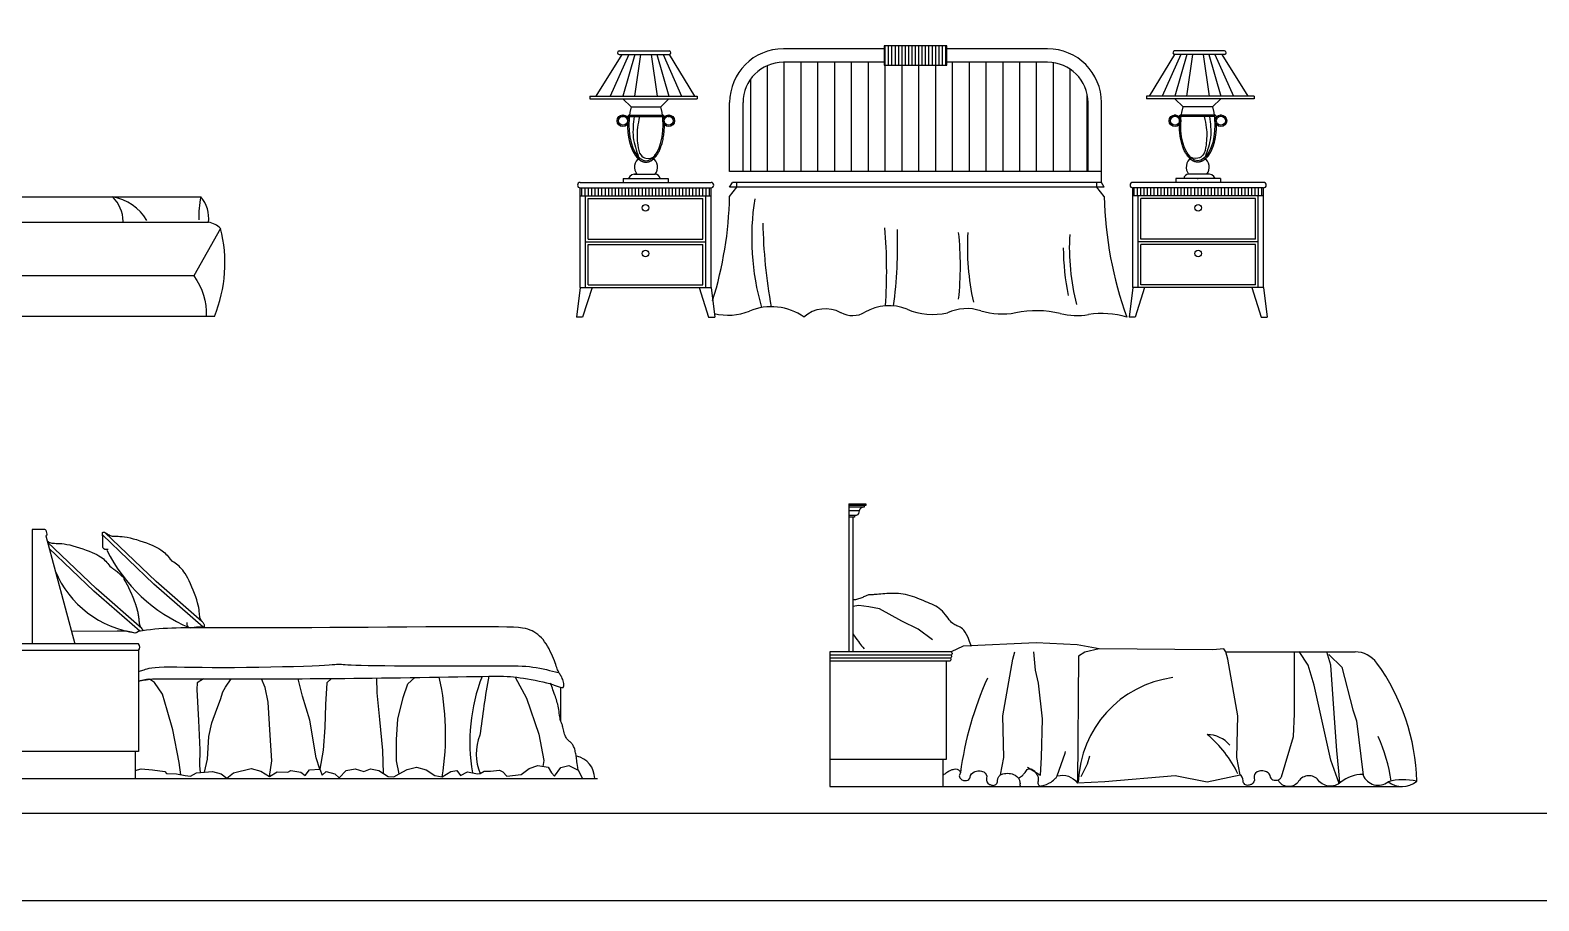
# Model space of a CAD drawing. Header units: inches. Extents: x 18.5 to 61, y 8.5 to 33.3.
# Drawn here: x 30.49 to 36.1, y 8.48 to 11.71 of the extents above; entities that cross this region are included whole.
import ezdxf

# ---------------------------------------------------------------- set-up
doc = ezdxf.new("R2010")
doc.units = ezdxf.units.IN
doc.header["$MEASUREMENT"] = 0
for name, color, linetype in [('02', 2, 'Continuous'), ('1', 1, 'Continuous'), ('4', 4, 'Continuous'), ('kadrbm', 4, 'Continuous')]:
    doc.layers.add(name, color=color, linetype=linetype)

# ---------------------------------------------------------------- blocks, each defined once
blk = doc.blocks.new('kadrbm')
at = {"layer": 'kadrbm', "color": 4}
blk.add_lwpolyline([(0, 0), (0, 24.7972), (21, 24.7972), (21, 0), (0, 0)], close=True, dxfattribs=at)
blk.add_lwpolyline([(20.6631, 0.3257), (20.6631, 24.4603), (0.3369, 24.4603), (0.3369, 0.3257), (20.6631, 0.3257)], dxfattribs=at)

msp = doc.modelspace()

# ---------------------------------------------------------------- hatches: boundary and pattern name
at = {"layer": '4'}
h = msp.add_hatch(dxfattribs=at)
h.set_pattern_fill('ANSI31', color=256, scale=0.1, angle=45, style=0)
h.set_pattern_definition([(90, (-61.64564, 9.701212), (-0.0125, 3e-18), [])])
h.paths.add_polyline_path([(33.6626, 11.6547), (33.6626, 11.5829), (33.8962, 11.5829), (33.8962, 11.6547)])
h = msp.add_hatch(dxfattribs=at)
h.set_pattern_fill('ANSI31', color=256, scale=0.1, angle=45, style=0)
h.set_pattern_definition([(90, (-105.023081, -53.158083), (-0.0125, 3e-18), [])])
h.paths.add_polyline_path([(32.5334, 11.1276), (32.5334, 11.0976), (33.0197, 11.0976), (33.0197, 11.1276)])
h = msp.add_hatch(dxfattribs=at)
h.set_pattern_fill('ANSI31', color=256, scale=0.1, angle=45, style=0)
h.set_pattern_definition([(90, (172.629055, -53.158083), (0.0125, 3e-18), [])])
h.paths.add_polyline_path([(34.5863, 11.1276), (34.5863, 11.0976), (35.0726, 11.0976), (35.0726, 11.1276)])

# ---------------------------------------------------------------- linework, layer by layer
at = {"layer": '02'}
for p, q in [((32.6886, 11.6232), (32.5916, 11.468)), ((32.7142, 11.6232), (32.6451, 11.468)), ((32.6784, 11.6359), (32.8642, 11.6359)), ((32.6784, 11.6232), (32.8642, 11.6232)), ((32.7368, 11.6232), (32.6923, 11.468)), ((32.7576, 11.6232), (32.7358, 11.468)), ((32.7977, 11.6232), (32.8195, 11.468)), ((32.8186, 11.6232), (32.8631, 11.468)), ((32.8412, 11.6232), (32.9103, 11.468)), ((32.8642, 11.6232), (32.9584, 11.468)), ((33.6626, 11.644), (33.2886, 11.644)), ((34.2702, 11.644), (33.8962, 11.644)), ((34.7417, 11.6232), (34.6475, 11.468)), ((34.7648, 11.6232), (34.6957, 11.468)), ((34.9276, 11.6359), (34.7417, 11.6359)), ((34.9276, 11.6232), (34.7417, 11.6232)), ((34.7874, 11.6232), (34.7429, 11.468)), ((34.8083, 11.6232), (34.7865, 11.468)), ((34.8484, 11.6232), (34.8702, 11.468)), ((34.8692, 11.6232), (34.9137, 11.468)), ((34.8918, 11.6232), (34.9609, 11.468)), ((34.9174, 11.6232), (35.0144, 11.468)), ((33.6626, 11.594), (33.2886, 11.594)), ((34.2702, 11.594), (33.8962, 11.594)), ((32.5689, 11.468), (32.5689, 11.4578)), ((32.5689, 11.468), (32.9686, 11.468)), ((32.5689, 11.4578), (32.9686, 11.4578)), ((32.7234, 11.429), (32.6921, 11.4582)), ((32.8633, 11.4582), (32.8325, 11.429)), ((32.9686, 11.468), (32.9686, 11.4578)), ((33.0886, 11.1886), (33.0886, 11.444)), ((33.1386, 11.1886), (33.1386, 11.444)), ((34.4202, 11.1886), (34.4202, 11.444)), ((34.4702, 11.1476), (34.4702, 11.444)), ((34.6374, 11.468), (34.6374, 11.4578)), ((35.0371, 11.468), (34.6374, 11.468)), ((35.0371, 11.4578), (34.6374, 11.4578)), ((34.7427, 11.4582), (34.7734, 11.429)), ((34.8826, 11.429), (34.9139, 11.4582)), ((35.0371, 11.468), (35.0371, 11.4578)), ((32.6893, 11.3981), (32.6953, 11.3981)), ((32.6893, 11.3931), (32.6949, 11.3931)), ((32.7119, 11.3981), (32.844, 11.3981)), ((32.7163, 11.3931), (32.8396, 11.3931)), ((32.7234, 11.429), (32.8325, 11.429)), ((32.8595, 11.3981), (32.8654, 11.3981)), ((32.8598, 11.3931), (32.8654, 11.3931)), ((34.7465, 11.3981), (34.7405, 11.3981)), ((34.7462, 11.3931), (34.7405, 11.3931)), ((34.894, 11.3981), (34.762, 11.3981)), ((34.8896, 11.3931), (34.7664, 11.3931)), ((34.8826, 11.429), (34.7734, 11.429)), ((34.9167, 11.3981), (34.9107, 11.3981)), ((34.9167, 11.3931), (34.9111, 11.3931)), ((32.6929, 11.1618), (32.6929, 11.1476)), ((32.6929, 11.1618), (32.8601, 11.1618)), ((32.7345, 11.1784), (32.8119, 11.1784)), ((32.8601, 11.1618), (32.8601, 11.1476)), ((34.4702, 11.1886), (33.0886, 11.1886)), ((34.913, 11.1618), (34.7459, 11.1618)), ((34.7459, 11.1618), (34.7459, 11.1476)), ((34.8715, 11.1784), (34.7941, 11.1784)), ((34.913, 11.1618), (34.913, 11.1476)), ((32.5334, 11.1476), (33.0197, 11.1476)), ((32.5334, 11.1276), (33.0197, 11.1276)), ((33.0885, 11.0952), (33.116, 11.1304)), ((33.0886, 11.1304), (33.0991, 11.1476)), ((34.4807, 11.1304), (33.0886, 11.1304)), ((34.4702, 11.1476), (33.0991, 11.1476)), ((33.116, 11.1304), (33.116, 11.1476)), ((34.4533, 11.1304), (34.4533, 11.1476)), ((34.4808, 11.0952), (34.4533, 11.1304)), ((34.4807, 11.1304), (34.4702, 11.1476)), ((35.0726, 11.1476), (34.5863, 11.1476)), ((35.0726, 11.1276), (34.5863, 11.1276)), ((32.5634, 10.9376), (32.5634, 11.0876)), ((32.5634, 11.0876), (32.9897, 11.0876)), ((32.9897, 10.9376), (32.9897, 11.0876)), ((34.6163, 10.9376), (34.6163, 11.0876)), ((35.0426, 11.0876), (34.6163, 11.0876)), ((35.0426, 10.9376), (35.0426, 11.0876)), ((29.5741, 10.9995), (31.1526, 10.9995)), ((32.5634, 10.9376), (32.9897, 10.9376)), ((35.0426, 10.9376), (34.6163, 10.9376)), ((32.5634, 10.7677), (32.5634, 10.9176)), ((32.5634, 10.9176), (32.9897, 10.9176)), ((32.9897, 10.7677), (32.9897, 10.9176)), ((34.6163, 10.7677), (34.6163, 10.9176)), ((35.0426, 10.9176), (34.6163, 10.9176)), ((35.0426, 10.7677), (35.0426, 10.9176)), ((32.5634, 10.7677), (32.9897, 10.7677)), ((35.0426, 10.7677), (34.6163, 10.7677)), ((32.5334, 10.7577), (32.5197, 10.6476)), ((32.5334, 10.7577), (33.0197, 10.7577)), ((32.5775, 10.7577), (32.5425, 10.6476)), ((32.9756, 10.7577), (33.0106, 10.6476)), ((33.0197, 10.7577), (33.0334, 10.6476)), ((34.5863, 10.7577), (34.5726, 10.6476)), ((35.0726, 10.7577), (34.5863, 10.7577)), ((34.6304, 10.7577), (34.5954, 10.6476)), ((35.0285, 10.7577), (35.0635, 10.6476)), ((35.0726, 10.7577), (35.0863, 10.6476)), ((32.5425, 10.6476), (32.5197, 10.6476)), ((33.0106, 10.6476), (33.0334, 10.6476)), ((34.5954, 10.6476), (34.5726, 10.6476)), ((35.0635, 10.6476), (35.0863, 10.6476)), ((33.5949, 9.9481), (33.5312, 9.9481)), ((33.5887, 9.9418), (33.5312, 9.9418)), ((33.5698, 9.928), (33.5312, 9.928)), ((33.5587, 9.9106), (33.5312, 9.9106)), ((33.9112, 9.3923), (33.4612, 9.3923)), ((33.9099, 9.3813), (33.4612, 9.3813)), ((33.9081, 9.3693), (33.4612, 9.3693)), ((32.4618, 9.1454), (32.4618, 9.2723))]:
    msp.add_line(p, q, dxfattribs=at)
for points in [[(33.6626, 11.5829), (33.8962, 11.5829), (33.8962, 11.6547), (33.6626, 11.6547)], [(34.9856, 8.9475), (34.9734, 9.0126), (34.9771, 9.1671), (34.9402, 9.3767), (34.9324, 9.4043), (34.9244, 9.4154), (34.8834, 9.4119), (34.4622, 9.416), (34.4089, 9.4036), (34.3843, 9.3888), (34.381, 8.9177), (34.4827, 8.9232), (34.7438, 8.9455), (34.8629, 8.9216)]]:
    msp.add_lwpolyline(points, close=True, dxfattribs=at)
for points in [[(30.5535, 9.8159), (30.5537, 9.8158), (30.5565, 9.814), (30.5597, 9.8122), (30.5631, 9.8107), (30.5669, 9.8093), (30.5711, 9.8083), (30.5757, 9.8077), (30.5808, 9.8075), (30.5865, 9.8073), (30.5928, 9.8072), (30.5999, 9.8069), (30.6079, 9.8063), (30.6167, 9.8052), (30.6266, 9.8036), (30.6374, 9.8013), (30.6491, 9.7983), (30.6613, 9.7948), (30.6738, 9.791), (30.6861, 9.7868), (30.6982, 9.7825), (30.7096, 9.7781), (30.72, 9.7738), (30.7293, 9.7696), (30.7376, 9.7655), (30.7448, 9.7615), (30.7513, 9.7576), (30.757, 9.7536), (30.7621, 9.7496), (30.7667, 9.7454), (30.771, 9.7411), (30.775, 9.7367), (30.7789, 9.732), (30.7827, 9.7273), (30.7865, 9.7225), (30.7909, 9.7183)], [(30.9045, 9.4911), (30.7348, 9.6391), (30.5547, 9.8114)], [(30.78, 9.7841), (30.7726, 9.7839), (30.7672, 9.7849), (30.7635, 9.787), (30.7612, 9.7898), (30.76, 9.7934), (30.7596, 9.7973), (30.7596, 9.8015), (30.7599, 9.8056), (30.7601, 9.8097), (30.7602, 9.8135), (30.7603, 9.8172), (30.7603, 9.8207), (30.7601, 9.824), (30.76, 9.8271), (30.7598, 9.83), (30.7595, 9.8327), (30.7592, 9.8353), (30.7589, 9.8376), (30.7586, 9.8398), (30.7584, 9.8417), (30.7583, 9.8434), (30.7583, 9.845), (30.7585, 9.8463), (30.7589, 9.8473), (30.7596, 9.8482), (30.7605, 9.8488), (30.7616, 9.8492), (30.7629, 9.8493), (30.7644, 9.8491), (30.7661, 9.8486), (30.768, 9.8478), (30.7701, 9.8468), (30.7723, 9.8454), (30.7747, 9.8437), (30.7773, 9.842), (30.7801, 9.8402), (30.7833, 9.8385), (30.7868, 9.8369), (30.7906, 9.8355), (30.7947, 9.8346), (30.7993, 9.834), (30.8044, 9.8337), (30.8101, 9.8335), (30.8164, 9.8334), (30.8235, 9.8331), (30.8315, 9.8325), (30.8403, 9.8314), (30.8502, 9.8298), (30.861, 9.8275), (30.8727, 9.8245), (30.8849, 9.8211), (30.8974, 9.8172), (30.9097, 9.8131), (30.9218, 9.8087), (30.9332, 9.8043), (30.9436, 9.8), (30.9529, 9.7958), (30.9612, 9.7918), (30.9684, 9.7878), (30.9749, 9.7838), (30.9806, 9.7798), (30.9857, 9.7758), (30.9903, 9.7717), (30.9946, 9.7674), (30.9986, 9.7629), (31.0025, 9.7583), (31.0063, 9.7535), (31.0101, 9.7487), (31.0145, 9.7445)], [(31.1326, 9.4964), (30.9497, 9.6559), (30.7588, 9.8386)], [(31.1281, 9.5173), (30.9584, 9.6653), (30.7674, 9.8481)], [(30.8969, 9.4807), (30.7261, 9.6296), (30.5611, 9.7876)], [(30.9107, 9.4831), (30.9103, 9.4835), (30.91, 9.484), (30.9097, 9.4844), (30.9094, 9.4848), (30.909, 9.4852), (30.9087, 9.4856), (30.9084, 9.486), (30.9081, 9.4864), (30.9078, 9.4868), (30.9076, 9.4871), (30.9073, 9.4875), (30.907, 9.4878), (30.9068, 9.4881), (30.9065, 9.4884), (30.9063, 9.4888), (30.906, 9.4891), (30.9058, 9.4894), (30.9055, 9.4897), (30.9053, 9.4901), (30.905, 9.4904), (30.9048, 9.4908), (30.9045, 9.4911), (30.9043, 9.4915), (30.904, 9.4918), (30.9038, 9.4922), (30.9036, 9.4925), (30.9033, 9.4929), (30.9031, 9.4933), (30.9028, 9.4937), (30.9026, 9.494), (30.9023, 9.4944), (30.9021, 9.4948), (30.9019, 9.4952), (30.9016, 9.4956), (30.9014, 9.496), (30.9012, 9.4964), (30.9009, 9.4969), (30.9007, 9.4973), (30.9005, 9.4977), (30.9003, 9.4982), (30.9001, 9.4986), (30.8998, 9.499), (30.8996, 9.4995), (30.8994, 9.5), (30.8992, 9.5004), (30.899, 9.5009), (30.8989, 9.5014), (30.8987, 9.5019), (30.8985, 9.5023), (30.8983, 9.5028), (30.8981, 9.5033), (30.898, 9.5039), (30.8978, 9.5044), (30.8977, 9.5049), (30.8975, 9.5054), (30.8974, 9.506), (30.8972, 9.5065), (30.8971, 9.5071), (30.897, 9.5076), (30.8969, 9.5082), (30.8968, 9.5087), (30.8966, 9.5093), (30.8965, 9.5099), (30.8964, 9.5105), (30.8963, 9.5111), (30.8962, 9.5117), (30.8961, 9.5124), (30.8961, 9.513), (30.896, 9.5136), (30.8959, 9.5143), (30.8958, 9.5149), (30.8957, 9.5156), (30.8957, 9.5163), (30.8956, 9.5169), (30.8955, 9.5176), (30.8954, 9.5183), (30.8954, 9.519), (30.8953, 9.5198), (30.8952, 9.5205), (30.8951, 9.5212), (30.8951, 9.522), (30.895, 9.5228), (30.8949, 9.5235), (30.8948, 9.5243), (30.8947, 9.5251), (30.8947, 9.5259), (30.8946, 9.5267), (30.8945, 9.5276), (30.8944, 9.5284), (30.8943, 9.5293), (30.8942, 9.5301), (30.8941, 9.531), (30.894, 9.5319), (30.8939, 9.5328), (30.8937, 9.5337), (30.8936, 9.5346), (30.8935, 9.5356), (30.8934, 9.5365), (30.8932, 9.5375), (30.8931, 9.5385), (30.8929, 9.5394), (30.8927, 9.5404), (30.8926, 9.5415), (30.8924, 9.5425), (30.8922, 9.5435), (30.892, 9.5446), (30.8918, 9.5457), (30.8916, 9.5468), (30.8914, 9.5479), (30.8912, 9.549), (30.8909, 9.5501), (30.8907, 9.5513), (30.8904, 9.5524), (30.8901, 9.5536), (30.8899, 9.5548), (30.8896, 9.556), (30.8893, 9.5572), (30.889, 9.5584), (30.8886, 9.5597), (30.8883, 9.561), (30.8879, 9.5622), (30.8876, 9.5635), (30.8872, 9.5648), (30.8868, 9.5662), (30.8864, 9.5675), (30.886, 9.5689), (30.8856, 9.5702), (30.8852, 9.5716), (30.8847, 9.573), (30.8843, 9.5744), (30.8838, 9.5758), (30.8833, 9.5772), (30.8829, 9.5786), (30.8824, 9.5801), (30.8819, 9.5815), (30.8814, 9.583), (30.8808, 9.5844), (30.8803, 9.5859), (30.8798, 9.5874), (30.8792, 9.5889), (30.8787, 9.5904), (30.8781, 9.5919), (30.8776, 9.5933), (30.877, 9.5948), (30.8764, 9.5963), (30.8758, 9.5979), (30.8753, 9.5994), (30.8747, 9.6009), (30.8741, 9.6024), (30.8735, 9.6039), (30.8728, 9.6054), (30.8722, 9.6069), (30.8716, 9.6084), (30.871, 9.6099), (30.8704, 9.6114), (30.8697, 9.6129), (30.8691, 9.6144), (30.8685, 9.6159), (30.8678, 9.6174), (30.8672, 9.6189), (30.8665, 9.6204), (30.8659, 9.6218), (30.8652, 9.6233), (30.8646, 9.6248), (30.8639, 9.6262), (30.8633, 9.6276), (30.8626, 9.6291), (30.862, 9.6305), (30.8613, 9.6319), (30.8607, 9.6333), (30.86, 9.6347), (30.8594, 9.6361), (30.8587, 9.6375), (30.8581, 9.6388), (30.8574, 9.6402), (30.8568, 9.6415), (30.8561, 9.6428), (30.8555, 9.6441), (30.8548, 9.6454), (30.8542, 9.6466), (30.8536, 9.6479), (30.8529, 9.6491), (30.8523, 9.6504), (30.8517, 9.6516), (30.8511, 9.6527), (30.8504, 9.6539), (30.8498, 9.6551), (30.8492, 9.6562), (30.8486, 9.6573), (30.848, 9.6584), (30.8474, 9.6595), (30.8468, 9.6605), (30.8462, 9.6616), (30.8456, 9.6626), (30.845, 9.6636), (30.8444, 9.6646), (30.8438, 9.6656), (30.8433, 9.6666), (30.8427, 9.6675), (30.8421, 9.6685), (30.8415, 9.6694), (30.841, 9.6703), (30.8405, 9.6711), (30.84, 9.672), (30.8396, 9.6728), (30.8392, 9.6735), (30.839, 9.6742), (30.8389, 9.6749), (30.8388, 9.6755), (30.8389, 9.676), (30.839, 9.6765), (30.8391, 9.6771), (30.8391, 9.6776), (30.839, 9.6781), (30.8387, 9.6788), (30.8383, 9.6794), (30.8376, 9.6802), (30.8368, 9.681), (30.8358, 9.6819), (30.8346, 9.6828), (30.8335, 9.6837), (30.8323, 9.6847), (30.8311, 9.6856), (30.83, 9.6864), (30.829, 9.6872), (30.8282, 9.688), (30.8274, 9.6887), (30.8267, 9.6894), (30.826, 9.69), (30.8254, 9.6906), (30.8249, 9.6912), (30.8243, 9.6918), (30.8238, 9.6923), (30.8232, 9.6929), (30.8226, 9.6934), (30.8221, 9.694), (30.8215, 9.6945), (30.821, 9.695), (30.8204, 9.6956), (30.8198, 9.6961), (30.8193, 9.6966), (30.8187, 9.6971), (30.8181, 9.6976), (30.8175, 9.6981), (30.817, 9.6986), (30.8164, 9.6991), (30.8158, 9.6996), (30.8152, 9.7), (30.8146, 9.7005), (30.814, 9.701), (30.8134, 9.7014), (30.8128, 9.7019), (30.8123, 9.7024), (30.8117, 9.7028), (30.8111, 9.7033), (30.8104, 9.7037), (30.8098, 9.7042), (30.8092, 9.7046), (30.8086, 9.7051), (30.808, 9.7055), (30.8074, 9.706), (30.8068, 9.7064), (30.8062, 9.7068), (30.8055, 9.7073), (30.8049, 9.7077), (30.8043, 9.7081), (30.8037, 9.7086), (30.8031, 9.709), (30.8024, 9.7094), (30.8018, 9.7099), (30.8012, 9.7103), (30.8005, 9.7107), (30.7999, 9.7112), (30.7993, 9.7116), (30.7986, 9.7121), (30.798, 9.7125), (30.7973, 9.713), (30.7966, 9.7135), (30.7959, 9.7141), (30.7952, 9.7146), (30.7944, 9.7152), (30.7937, 9.7159), (30.793, 9.7165), (30.7923, 9.7171), (30.7918, 9.7175), (30.7913, 9.7179), (30.791, 9.7182), (30.7909, 9.7183)], [(31.0717, 9.5136), (31.072, 9.5062), (31.0735, 9.5009), (31.0758, 9.4974), (31.0789, 9.4953), (31.0825, 9.4943), (31.0864, 9.4942), (31.0906, 9.4946), (31.0947, 9.4952), (31.0987, 9.4957), (31.1026, 9.4961), (31.1062, 9.4964), (31.1097, 9.4967), (31.113, 9.4968), (31.1161, 9.4969), (31.119, 9.4969), (31.1218, 9.4968), (31.1243, 9.4967), (31.1267, 9.4966), (31.1289, 9.4965), (31.1308, 9.4964), (31.1325, 9.4964), (31.1341, 9.4966), (31.1353, 9.4969), (31.1364, 9.4974), (31.1372, 9.4981), (31.1377, 9.499), (31.138, 9.5001), (31.138, 9.5015), (31.1377, 9.503), (31.1371, 9.5046), (31.1362, 9.5065), (31.135, 9.5084), (31.1334, 9.5105), (31.1316, 9.5128), (31.1297, 9.5153), (31.1276, 9.518), (31.1257, 9.521), (31.1238, 9.5243), (31.1222, 9.528), (31.1209, 9.5321), (31.12, 9.5367), (31.1193, 9.5417), (31.1187, 9.5474), (31.1181, 9.5537), (31.1173, 9.5607), (31.1161, 9.5686), (31.1144, 9.5773), (31.112, 9.587), (31.1089, 9.5977), (31.1051, 9.6091), (31.1007, 9.621), (31.0959, 9.6331), (31.0908, 9.6452), (31.0856, 9.6568), (31.0804, 9.6679), (31.0753, 9.678), (31.0704, 9.6869), (31.0657, 9.6948), (31.0612, 9.7018), (31.0567, 9.7079), (31.0523, 9.7133), (31.0479, 9.7181), (31.0435, 9.7224), (31.0388, 9.7263), (31.0341, 9.73), (31.0292, 9.7335), (31.0242, 9.737), (31.0191, 9.7404), (31.0145, 9.7445)], [(33.8426, 9.4486), (33.7891, 9.4888), (33.7284, 9.5184), (33.6456, 9.5642), (33.6056, 9.5716), (33.5687, 9.576), (33.5465, 9.573)], [(30.8923, 9.4799), (30.8863, 9.4767), (30.8786, 9.4743), (30.8669, 9.4777), (30.8476, 9.4817), (30.813, 9.4809), (30.6435, 9.4802)], [(30.8927, 9.2967), (30.8973, 9.2973), (30.9041, 9.2982), (30.9102, 9.2991), (30.9158, 9.2999), (30.9205, 9.3006), (30.9245, 9.3012), (30.9279, 9.3019), (30.9313, 9.3024), (30.9349, 9.3029), (30.9391, 9.3034), (30.9444, 9.3038), (30.951, 9.3041), (30.9594, 9.3043), (30.9698, 9.3044), (30.9821, 9.3045), (30.9963, 9.3045), (31.0122, 9.3044), (31.0296, 9.3044), (31.0484, 9.3043), (31.0684, 9.3043), (31.0895, 9.3043), (31.1115, 9.3043), (31.1342, 9.3043), (31.1572, 9.3044), (31.1803, 9.3045), (31.2032, 9.3046), (31.2255, 9.3047), (31.2471, 9.3047), (31.2676, 9.3047), (31.2868, 9.3047), (31.3052, 9.3047), (31.323, 9.3046), (31.3409, 9.3045), (31.3592, 9.3044), (31.3783, 9.3044), (31.3988, 9.3044), (31.4211, 9.3044), (31.4455, 9.3044), (31.4719, 9.3046), (31.5001, 9.3047), (31.5297, 9.3049), (31.5607, 9.3052), (31.5927, 9.3054), (31.6255, 9.3057), (31.6588, 9.306), (31.6926, 9.3064), (31.7266, 9.3067), (31.761, 9.3071), (31.7957, 9.3075), (31.8307, 9.308), (31.866, 9.3084), (31.9016, 9.3089), (31.9375, 9.3095), (31.9736, 9.3101), (32.0096, 9.3108), (32.0448, 9.3114), (32.0789, 9.312), (32.1112, 9.3126), (32.1415, 9.313), (32.1691, 9.3134), (32.1935, 9.3137), (32.2146, 9.3138), (32.2325, 9.3138), (32.2481, 9.3135), (32.2618, 9.313), (32.2743, 9.3123), (32.2861, 9.3113), (32.2978, 9.3101), (32.3101, 9.3085), (32.3233, 9.3065), (32.3374, 9.3043), (32.3519, 9.3018), (32.3666, 9.2991), (32.3811, 9.2961), (32.3951, 9.293), (32.4083, 9.2898), (32.4203, 9.2865), (32.431, 9.2832), (32.4402, 9.28), (32.4481, 9.2771), (32.4548, 9.2746), (32.4603, 9.2727), (32.4647, 9.2716), (32.4681, 9.2715), (32.4705, 9.2724), (32.472, 9.2746), (32.4728, 9.2778), (32.4729, 9.2818), (32.4724, 9.2864), (32.4714, 9.2913), (32.4701, 9.2964), (32.4685, 9.3013), (32.4668, 9.3059), (32.465, 9.3099), (32.4632, 9.3134), (32.4614, 9.3166), (32.4596, 9.3196), (32.4578, 9.3223), (32.456, 9.3251), (32.4543, 9.3279), (32.4527, 9.3309), (32.4512, 9.3342), (32.4497, 9.3379), (32.4481, 9.3419), (32.4465, 9.3465), (32.4447, 9.3517), (32.4426, 9.3574), (32.4403, 9.3639), (32.4376, 9.3711), (32.4344, 9.3791), (32.4308, 9.3878), (32.4268, 9.3969), (32.4225, 9.4062), (32.4177, 9.4156), (32.4126, 9.4249), (32.4072, 9.4338), (32.4015, 9.4421), (32.3955, 9.4498), (32.3892, 9.4567), (32.3827, 9.463), (32.3759, 9.4687), (32.3689, 9.4737), (32.3618, 9.4782), (32.3546, 9.4821), (32.3472, 9.4854), (32.3395, 9.4883), (32.3306, 9.4908), (32.3194, 9.4928), (32.3048, 9.4944), (32.2857, 9.4956), (32.261, 9.4965), (32.2296, 9.4971), (32.1904, 9.4975), (32.1427, 9.4975), (32.0874, 9.4974), (32.0259, 9.4971), (31.9597, 9.4967), (31.8899, 9.4963), (31.8181, 9.4958), (31.7455, 9.4953), (31.6736, 9.4948), (31.6036, 9.4945), (31.536, 9.4942), (31.4714, 9.4941), (31.4103, 9.4939), (31.3531, 9.4939), (31.3002, 9.4938), (31.2523, 9.4938), (31.2096, 9.4938), (31.1727, 9.4938), (31.1408, 9.4938), (31.1133, 9.4937), (31.0895, 9.4936), (31.0686, 9.4934), (31.05, 9.4931), (31.0329, 9.4928), (31.0166, 9.4922), (31.0005, 9.4916), (30.9844, 9.4907), (30.9686, 9.4897), (30.9528, 9.4883), (30.9373, 9.4867), (30.922, 9.4848), (30.907, 9.4825), (30.8923, 9.4799)], [(34.4622, 9.416), (34.3804, 9.4299), (34.2278, 9.4383), (33.9569, 9.4256), (33.9112, 9.4043)], [(34.0952, 8.9475), (34.1075, 9.0126), (34.1038, 9.1671), (34.1406, 9.3767), (34.1485, 9.4043)], [(34.1958, 8.9759), (34.2437, 8.9465), (34.2474, 9.0126), (34.251, 9.1561), (34.2363, 9.2885), (34.2253, 9.3363), (34.2188, 9.4043)], [(35.1387, 8.9402), (35.1832, 9.0899), (35.1869, 9.1745), (35.1869, 9.4043)], [(35.3537, 8.916), (35.3225, 9.0016), (35.2599, 9.2811), (35.2378, 9.3547), (35.2047, 9.4061)], [(35.3559, 8.9176), (35.3519, 8.9612), (35.3446, 9.0384), (35.3372, 9.1414), (35.3225, 9.3547), (35.3072, 9.4043)], [(35.3151, 9.3951), (35.363, 9.3473), (35.4035, 9.1892), (35.4182, 9.1487), (35.4425, 8.9461)], [(30.8927, 9.3319), (30.8959, 9.3324), (30.9003, 9.3334), (30.9045, 9.3346), (30.9086, 9.3361), (30.913, 9.3379), (30.9181, 9.3398), (30.9244, 9.3417), (30.9323, 9.3435), (30.9422, 9.3452), (30.9546, 9.3466), (30.9698, 9.3476), (30.9883, 9.3482), (31.0101, 9.3483), (31.0351, 9.3482), (31.0633, 9.3479), (31.0946, 9.3475), (31.1289, 9.347), (31.1662, 9.3467), (31.2065, 9.3466), (31.2495, 9.3467), (31.2943, 9.3471), (31.3397, 9.3477), (31.3846, 9.3485), (31.428, 9.3495), (31.4686, 9.3505), (31.5054, 9.3517), (31.5373, 9.3528), (31.5634, 9.354), (31.5841, 9.3551), (31.6003, 9.3562), (31.6126, 9.3572), (31.6218, 9.358), (31.6286, 9.3586), (31.6338, 9.359), (31.6381, 9.3591), (31.6423, 9.359), (31.6469, 9.3586), (31.6526, 9.358), (31.6601, 9.3573), (31.67, 9.3566), (31.6829, 9.3558), (31.6994, 9.3551), (31.7201, 9.3544), (31.7456, 9.3539), (31.7751, 9.3535), (31.8079, 9.3532), (31.8433, 9.353), (31.8803, 9.3529), (31.9182, 9.3529), (31.9562, 9.3528), (31.9934, 9.3528), (32.2306, 9.3528), (32.2513, 9.3528), (32.2701, 9.3528), (32.2872, 9.3526), (32.3029, 9.3523), (32.3176, 9.3517), (32.3314, 9.3509), (32.3446, 9.3497), (32.3576, 9.3481), (32.3705, 9.3462), (32.3833, 9.3439), (32.3959, 9.3413), (32.4082, 9.3386), (32.42, 9.3357), (32.4312, 9.3329), (32.4418, 9.3303), (32.4517, 9.3278)], [(31.1372, 8.958), (31.1488, 9.0062), (31.1541, 9.0899), (31.1645, 9.1405), (31.1838, 9.1911), (31.1977, 9.2277), (31.2064, 9.2557), (31.2152, 9.2731), (31.2363, 9.3047)], [(31.3797, 8.9416), (31.388, 8.9992), (31.3811, 9.0952), (31.3741, 9.2173), (31.3636, 9.2714), (31.35, 9.3045)], [(31.5659, 8.9682), (31.5522, 9.0114), (31.5295, 9.151), (31.5015, 9.24), (31.486, 9.3046)], [(31.6091, 9.3056), (31.5923, 9.2888), (31.5871, 9.2086), (31.5853, 9.1231), (31.5784, 9.0393), (31.5659, 8.9682)], [(31.8032, 8.9524), (31.8001, 9.0376), (31.7896, 9.1527), (31.7792, 9.2522), (31.7783, 9.3073)], [(31.861, 8.9508), (31.8507, 8.9992), (31.8507, 9.0795), (31.856, 9.1545), (31.8752, 9.2347), (31.8927, 9.2853), (31.9196, 9.3092)], [(32.2919, 9.3107), (32.3339, 9.233), (32.3793, 9.0987), (32.3985, 9.001), (32.3953, 8.979)], [(30.8927, 9.2962), (30.9284, 9.3038)], [(31.0496, 8.9479), (31.0441, 8.994), (31.0196, 9.1143), (30.9987, 9.1876), (30.9812, 9.2469), (30.9515, 9.2906), (30.9331, 9.3027)], [(31.1342, 9.3043), (31.1104, 9.2888), (31.1087, 9.2644), (31.1157, 9.1492), (31.1209, 9.0411), (31.1191, 8.9818), (31.1211, 8.9568)], [(32.5259, 8.9649), (32.5245, 8.9745), (32.5233, 8.9829), (32.5224, 8.9901), (32.5215, 8.9965), (32.5208, 9.0022), (32.5201, 9.0073), (32.5195, 9.0121), (32.5188, 9.0167), (32.5181, 9.0212), (32.5173, 9.0256), (32.5164, 9.03), (32.5154, 9.0343), (32.5144, 9.0384), (32.5132, 9.0424), (32.512, 9.0462), (32.5107, 9.0497), (32.5092, 9.053), (32.5077, 9.056), (32.506, 9.0589), (32.5043, 9.0615), (32.5024, 9.0639), (32.5005, 9.0661), (32.4985, 9.0682), (32.4963, 9.0701), (32.4941, 9.072), (32.4919, 9.0738), (32.4896, 9.0757), (32.4873, 9.0777), (32.4851, 9.0801), (32.483, 9.0828), (32.4809, 9.0859), (32.4791, 9.0896), (32.4773, 9.094), (32.4757, 9.0988), (32.4743, 9.104), (32.473, 9.1093), (32.4717, 9.1145), (32.4705, 9.1196), (32.4694, 9.1243), (32.4683, 9.1285), (32.4672, 9.132), (32.466, 9.135), (32.4649, 9.1376), (32.4639, 9.1402), (32.4628, 9.1428), (32.4617, 9.1457), (32.4607, 9.1491), (32.4597, 9.1532), (32.4588, 9.158), (32.4578, 9.1636), (32.4569, 9.1697), (32.4559, 9.1763), (32.4549, 9.1831), (32.4538, 9.1899), (32.4526, 9.1967), (32.4514, 9.2033), (32.45, 9.2095), (32.4485, 9.2155), (32.4468, 9.2212), (32.4451, 9.2269), (32.4432, 9.2325), (32.4413, 9.2382), (32.4392, 9.2441), (32.437, 9.2502), (32.4346, 9.2566), (32.4323, 9.2631), (32.4301, 9.2694), (32.428, 9.2752), (32.4263, 9.2802), (32.4249, 9.2841), (32.424, 9.2867), (32.4237, 9.2876)], [(34.3062, 8.9435), (34.3356, 9.028), (34.3363, 9.0338)], [(30.8807, 8.9637), (30.9026, 8.9698), (30.9448, 8.9666), (30.9902, 8.9604), (30.9964, 8.9526), (31.034, 8.951), (31.0653, 8.9447), (31.0856, 8.9432), (31.1075, 8.9557), (31.1669, 8.9604), (31.1998, 8.951), (31.2201, 8.9354), (31.2452, 8.9557), (31.3109, 8.9713), (31.3469, 8.9619), (31.3797, 8.9416), (31.4079, 8.9588), (31.447, 8.9572), (31.4579, 8.9635), (31.4955, 8.9572), (31.5111, 8.9447), (31.5283, 8.9666), (31.5659, 8.9682), (31.5753, 8.9463), (31.5893, 8.9604), (31.6222, 8.951), (31.6378, 8.9369), (31.6644, 8.9635), (31.6973, 8.9698), (31.7301, 8.9604), (31.7547, 8.9696), (31.7859, 8.9633), (31.8204, 8.9414), (31.8407, 8.9399), (31.861, 8.9508), (31.8908, 8.968), (31.9252, 8.9758), (31.9612, 8.9664), (31.994, 8.9446), (32.0206, 8.9399), (32.0535, 8.9602), (32.0754, 8.9633), (32.0894, 8.9446), (32.1145, 8.9586), (32.152, 8.9508), (32.1614, 8.9524), (32.177, 8.9618), (32.2005, 8.9618), (32.2334, 8.9649), (32.2459, 8.9586), (32.2615, 8.943), (32.3147, 8.9493), (32.3444, 8.9711), (32.3757, 8.9821), (32.4148, 8.9758), (32.4274, 8.9555), (32.4383, 8.943), (32.4618, 8.9743), (32.4915, 8.9821), (32.5259, 8.9649), (32.5425, 8.9341)], [(34.4257, 9.0173), (34.4176, 8.9869), (34.393, 8.9408)]]:
    msp.add_lwpolyline(points, dxfattribs=at)
for points in [[(33.8811, 8.9454, 0.01281), (33.8915, 8.9539, -0.048978), (33.9047, 8.962, -0.018139), (33.9159, 8.9669, -0.032315), (33.9224, 8.9691, -0.144082), (33.9335, 8.9687, -0.128784), (33.9438, 8.962, -0.373481), (33.944, 8.9499, 0.349064), (33.9438, 8.9371, 0.069395), (33.9514, 8.9295, 0.104147), (33.958, 8.9265, 0.057043), (33.9618, 8.9261, 0.032803), (33.9686, 8.9265, 0.32621), (33.9823, 8.9396, -0.246965), (33.997, 8.9584, -0.106396), (34.0156, 8.9624, -0.116468), (34.0326, 8.9584, -0.350866), (34.0432, 8.9353, 0.351622), (34.0539, 8.9123, 0.034925), (34.0588, 8.9103, 0.031552), (34.0645, 8.9088, 0.482056), (34.0842, 8.9254, -0.350019), (34.1036, 8.9513, -0.18144), (34.1492, 8.9466, -0.262291), (34.1675, 8.9194, -0.061256), (34.1672, 8.9123, 0.122723), (34.1675, 8.9088, 0.086588), (34.1684, 8.9071, 0.119251)], [(34.1619, 8.9354, 0.076762), (34.1765, 8.9458, 0.002263), (34.1811, 8.9505, 0.004268), (34.1836, 8.9529, 0.060586), (34.1888, 8.9598, -0.056864), (34.1942, 8.9671, -0.244333), (34.2037, 8.9705, -0.139654), (34.2191, 8.9636, -0.071508), (34.2257, 8.9562, -0.044422), (34.2333, 8.9423, -0.175632), (34.2344, 8.9242, 0.232526), (34.2368, 8.9104, 0.300604), (34.2474, 8.9064, 0.081146), (34.283, 8.921, 0.073432), (34.2995, 8.9349, 0.036533), (34.3062, 8.9435, -0.311064), (34.3805, 8.9182, 0.002892), (34.381, 8.9177, 0.002892)], [(35.1388, 8.9407, -0.097141), (35.1371, 8.9371, -0.069395), (35.1295, 8.9295, -0.104147), (35.1229, 8.9265, -0.057043), (35.119, 8.9261, -0.032803), (35.1122, 8.9265, -0.32621), (35.0986, 8.9396, 0.246965), (35.0838, 8.9584, 0.106396), (35.0652, 8.9624, 0.116468), (35.0483, 8.9584, 0.350866), (35.0377, 8.9353, -0.351622), (35.027, 8.9123, -0.034925), (35.0221, 8.9103, -0.031552), (35.0163, 8.9088, -0.482056), (34.9967, 8.9254, 0.281681), (34.9832, 8.949, 0.18144)], [(35.4415, 8.9494, 0.159078), (35.3593, 8.9204, -0.459776), (35.2729, 8.9316, 0.493474), (35.1994, 8.9196, -0.534348), (35.1274, 8.9268)]]:
    msp.add_lwpolyline(points, format="xyb", dxfattribs=at)
for centre, radius in [((32.6923, 11.3766), 0.0218), ((32.6923, 11.3766), 0.0168), ((32.8624, 11.3766), 0.0218), ((32.8624, 11.3766), 0.0168), ((34.7435, 11.3766), 0.0218), ((34.7435, 11.3766), 0.0168), ((34.9137, 11.3766), 0.0218), ((34.9137, 11.3766), 0.0168), ((32.7765, 11.0535), 0.0122), ((34.8295, 11.0535), 0.0122), ((32.7765, 10.8835), 0.0122), ((34.8295, 10.8835), 0.0122)]:
    msp.add_circle(centre, radius, dxfattribs=at)
for centre, radius, start, end in [((32.6784, 11.6295), 0.00636, 90, 270), ((32.8642, 11.6295), 0.00636, 270, 90), ((33.2886, 11.444), 0.2, 90, 180), ((34.2702, 11.444), 0.2, 0, 90), ((34.7417, 11.6295), 0.00636, 90, 270), ((34.9276, 11.6295), 0.00636, 270, 90), ((33.2886, 11.444), 0.15, 90, 180), ((34.2702, 11.444), 0.15, 0, 90), ((32.7781, 11.2045), 0.0427, 126.2263, 217.6383), ((32.7781, 11.2045), 0.0427, 322.3617, 53.9551), ((34.8279, 11.2045), 0.0427, 126.0449, 217.6383), ((34.8279, 11.2045), 0.0427, 322.3617, 53.7737), ((32.739, 11.1503), 0.0284, 79.2428, 155.7476), ((32.7781, 11.2045), 0.0427, 267.8329, 272.1671), ((32.8111, 11.159), 0.0193, 9.054, 87.4661), ((34.7949, 11.159), 0.0193, 92.5339, 170.946), ((34.8279, 11.2045), 0.0427, 267.8329, 272.1671), ((34.867, 11.1503), 0.0284, 24.2524, 100.7572), ((32.5334, 11.1376), 0.01, 90, 270), ((33.0197, 11.1376), 0.01, 270, 90), ((34.5863, 11.1376), 0.01, 90, 270), ((35.0726, 11.1376), 0.01, 270, 90), ((30.7003, 10.9986), 0.1357, 1.9043, 44.8247), ((30.765, 10.9138), 0.1832, 30.3408, 80.0939), ((31.4428, 11.0245), 0.3263, 167.6533, 182.7628), ((31.6986, 11.1238), 1.3902, 342.6655, 358.819), ((34.1039, 10.9418), 0.9332, 171.0398, 196.094), ((35.8707, 11.1238), 1.3902, 181.181, 200.0347), ((35.1235, 11.0292), 1.9116, 180.9688, 190.3397), ((31.6489, 10.8175), 2.0233, 356.3706, 4.573), ((31.994, 10.9179), 1.719, 352.35, 1.8212), ((32.782, 10.8378), 1.1641, 353.8783, 6.1217), ((34.9535, 10.9115), 0.9816, 177.0513, 192.2513), ((35.2268, 10.9076), 0.876, 176.9039, 194.0664), ((35.1777, 10.9035), 0.8492, 179.8965, 191.9531), ((33.0833, 10.8629), 0.2082, 255.6317, 292.2033), ((33.243, 10.4718), 0.2143, 55.1041, 112.2034), ((33.4452, 10.5582), 0.1201, 61.6984, 131.9659), ((33.5452, 10.744), 0.0908, 241.6984, 300.339), ((33.6806, 10.5127), 0.1772, 67.7443, 120.339), ((33.8445, 10.9131), 0.2554, 247.7443, 282.0104), ((33.97, 10.5054), 0.1736, 72.6399, 114.6439), ((34.1007, 10.9235), 0.2644, 252.6399, 281.0823), ((34.2269, 10.2794), 0.3919, 76.7264, 101.0823), ((34.3796, 10.9265), 0.2729, 256.7264, 278.9707), ((34.4727, 10.3364), 0.3244, 73.5347, 98.9707), ((31.3107, 10.0462), 0.5972, 206.2473, 247.5264), ((30.9339, 9.8521), 0.3804, 202.7795, 262.4477), ((31.0808, 9.0975), 0.9529, 350.4806, 12.9339), ((32.8003, 9.0692), 0.6768, 158.8487, 189.7401), ((36.9019, 8.5009), 4.778, 170.2062, 172.8555), ((35.1965, 8.7867), 1.2618, 155.6902, 172.2902), ((34.7889, 8.9074), 0.4049, 97.5724, 178.0202), ((32.3341, 9.0243), 0.187, 157.7155, 202.6016), ((34.8613, 8.985), 0.1125, 40.7088, 88.9264), ((34.5871, 8.7646), 0.4326, 25.5693, 50.2938), ((34.9102, 8.8311), 0.6429, 8.3744, 23.7338), ((32.5031, 8.9343), 0.0842, 359.9053, 78.7345), ((35.4981, 8.9692), 0.0601, 201.7886, 308.3305), ((35.5921, 8.7096), 0.2199, 77.0554, 104.9473), ((35.5873, 8.9887), 0.0844, 232.0778, 309.9248)]:
    msp.add_arc(centre, radius, start, end, dxfattribs=at)
msp.add_ellipse((32.778, 11.361), major_axis=(0, -0.1329), ratio=0.477819, start_param=-2.107796, end_param=2.107796, dxfattribs=at)
at = {"layer": '02', "extrusion": (0, 0, -1)}
msp.add_ellipse((34.828, 11.361), major_axis=(0, -0.1329), ratio=0.477819, start_param=-2.107796, end_param=2.107796, dxfattribs=at)
at = {"layer": '02'}
for points, weights, knots in [([(32.7119, 11.3981), (32.7117, 11.3966), (32.7115, 11.3951), (32.7111, 11.3916), (32.7108, 11.3881)], [0.995102470471, 0.99557376222, 0.99617762446, 0.99754971236, 0.999606239637], [2.40540025, 2.40540025, 2.40540025, 2.43471008, 2.43471008, 2.50130749, 2.50130749, 2.50130749]), ([(34.894, 11.3981), (34.8943, 11.3966), (34.8944, 11.3951), (34.8949, 11.3916), (34.8952, 11.3881)], [0.995102470471, 0.99557376222, 0.99617762446, 0.99754971236, 0.999606239637], [2.40540025, 2.40540025, 2.40540025, 2.43471008, 2.43471008, 2.50130749, 2.50130749, 2.50130749]), ([(32.7095, 11.3632), (32.7095, 11.3626), (32.7095, 11.3619), (32.7094, 11.3614), (32.7094, 11.361), (32.7094, 11.3252), (32.7179, 11.2941), (32.7223, 11.278), (32.7285, 11.2649), (32.7348, 11.2518), (32.7426, 11.2425), (32.7463, 11.2379), (32.7504, 11.2344), (32.7545, 11.2309), (32.7588, 11.2284), (32.768, 11.2231), (32.7778, 11.2231), (32.7779, 11.2231), (32.778, 11.2231), (32.7925, 11.2231), (32.8055, 11.2344), (32.818, 11.2452), (32.8274, 11.2649), (32.8276, 11.2653), (32.8278, 11.2658), (32.8465, 11.3056), (32.8465, 11.361), (32.8465, 11.3614), (32.8465, 11.3618)], [1.02263352317, 1.02347277916, 1.02433615137, 1.02492299874, 1.02552098811, 0.971623744864, 0.982847386812, 0.988747055785, 1.01263990692, 0.999005368926, 1.00093790953, 1.00188190233, 1.00654028282, 0.998373774076, 0.994742487307, 0.987043165233, 0.999732209469, 0.999864988505, 1, 0.977714711675, 1.00005997636, 0.983009658017, 1.00011539209, 0.999149976028, 0.998209665903, 0.926777010944, 1.00023080415, 0.999669248085, 0.999116185457], [2.736243, 2.736243, 2.736243, 2.748744, 2.748744, 2.757242, 2.757242, 3.402743, 3.402743, 3.742049, 3.742049, 4.056817, 4.056817, 4.210573, 4.210573, 4.370941, 4.370941, 4.710967, 4.710967, 4.714525, 4.714525, 5.054414, 5.054414, 5.368448, 5.368448, 5.376945, 5.376945, 6.022447, 6.022447, 6.027389, 6.027389, 6.027389]), ([(34.8965, 11.3632), (34.8965, 11.3626), (34.8965, 11.3619), (34.8965, 11.3614), (34.8965, 11.361), (34.8965, 11.3252), (34.8881, 11.2941), (34.8837, 11.278), (34.8774, 11.2649), (34.8712, 11.2518), (34.8634, 11.2425), (34.8596, 11.2379), (34.8556, 11.2344), (34.8515, 11.2309), (34.8472, 11.2284), (34.8379, 11.2231), (34.8282, 11.2231), (34.8281, 11.2231), (34.828, 11.2231), (34.8135, 11.2231), (34.8004, 11.2344), (34.788, 11.2452), (34.7786, 11.2649), (34.7784, 11.2653), (34.7781, 11.2658), (34.7595, 11.3056), (34.7595, 11.361), (34.7595, 11.3614), (34.7595, 11.3618)], [1.02263352317, 1.02347277916, 1.02433615137, 1.02492299874, 1.02552098811, 0.971623744864, 0.982847386812, 0.988747055785, 1.01263990692, 0.999005368926, 1.00093790953, 1.00188190233, 1.00654028282, 0.998373774076, 0.994742487307, 0.987043165233, 0.999732209469, 0.999864988505, 1, 0.977714711675, 1.00005997636, 0.983009658017, 1.00011539209, 0.999149976028, 0.998209665903, 0.926777010944, 1.00023080415, 0.999669248085, 0.999116185457], [2.736243, 2.736243, 2.736243, 2.748744, 2.748744, 2.757242, 2.757242, 3.402743, 3.402743, 3.742049, 3.742049, 4.056817, 4.056817, 4.210573, 4.210573, 4.370941, 4.370941, 4.710967, 4.710967, 4.714525, 4.714525, 5.054414, 5.054414, 5.368448, 5.368448, 5.376945, 5.376945, 6.022447, 6.022447, 6.027389, 6.027389, 6.027389])]:
    msp.add_rational_spline(points, weights, degree=2, knots=knots, dxfattribs=at)
for points in [[(32.7341, 11.3931), (32.7308, 11.3147), (32.7506, 11.2419)], [(32.754, 11.392), (32.7462, 11.3511), (32.7473, 11.286), (32.7595, 11.2485), (32.7772, 11.2374), (32.8103, 11.2474), (32.8125, 11.2529)], [(34.852, 11.392), (34.8598, 11.3511), (34.8586, 11.286), (34.8465, 11.2485), (34.8288, 11.2374), (34.7957, 11.2474), (34.7935, 11.2529)], [(34.8719, 11.3931), (34.8752, 11.3147), (34.8553, 11.2419)]]:
    msp.add_spline(points, degree=3, dxfattribs=at)
for points, weights in [([(32.845, 11.3896), (32.8446, 11.3939), (32.844, 11.3981)], [0.970781476829, 0.968016769704, 0.966247482972]), ([(32.8463, 11.3722), (32.8461, 11.3757), (32.8459, 11.3792)], [0.985983500996, 0.982138480517, 0.978939599398]), ([(34.7597, 11.3722), (34.7599, 11.3757), (34.7601, 11.3792)], [0.985983500996, 0.982138480517, 0.978939599398]), ([(34.761, 11.3896), (34.7614, 11.3939), (34.762, 11.3981)], [0.970781476829, 0.968016769704, 0.966247482972])]:
    msp.add_rational_spline(points, weights, degree=2, dxfattribs=at)
at = {"layer": '1'}
for p, q in [((30.4469, 8.9341), (32.5973, 8.9341)), ((33.4612, 8.9043), (35.5887, 8.9043))]:
    msp.add_line(p, q, dxfattribs=at)
msp.add_lwpolyline([(31.1744, 10.6503), (29.1741, 10.6503)], dxfattribs=at)
at = {"layer": '4'}
for p, q in [((33.2294, 11.1886), (33.2294, 11.5818)), ((33.2919, 11.1886), (33.2919, 11.594)), ((33.3544, 11.1886), (33.3544, 11.594)), ((33.4169, 11.1886), (33.4169, 11.594)), ((33.4794, 11.1886), (33.4794, 11.594)), ((33.5419, 11.1886), (33.5419, 11.594)), ((33.6044, 11.1886), (33.6044, 11.594)), ((33.6669, 11.1886), (33.6669, 11.5829)), ((33.7294, 11.1886), (33.7294, 11.5829)), ((33.7919, 11.1886), (33.7919, 11.5829)), ((33.8544, 11.1886), (33.8544, 11.5829)), ((33.9169, 11.1886), (33.9169, 11.594)), ((33.9794, 11.1886), (33.9794, 11.594)), ((34.0419, 11.1886), (34.0419, 11.594)), ((34.1044, 11.1886), (34.1044, 11.594)), ((34.1669, 11.1886), (34.1669, 11.594)), ((34.2294, 11.1886), (34.2294, 11.594)), ((34.2919, 11.1886), (34.2919, 11.5924)), ((34.3544, 11.1886), (34.3544, 11.5682)), ((33.1669, 11.1886), (33.1669, 11.5316)), ((34.4169, 11.1886), (34.4169, 11.4756)), ((32.5334, 10.7577), (32.5334, 11.1276)), ((33.0197, 10.7577), (33.0197, 11.1276)), ((34.5863, 10.7577), (34.5863, 11.1276)), ((35.0726, 10.7577), (35.0726, 11.1276)), ((29.5741, 11.0943), (31.1241, 11.0943)), ((32.5334, 11.0976), (33.0197, 11.0976)), ((32.5534, 10.7577), (32.5534, 11.0976)), ((32.9997, 10.7577), (32.9997, 11.0976)), ((35.0726, 11.0976), (34.5863, 11.0976)), ((34.6063, 10.7577), (34.6063, 11.0976)), ((35.0526, 10.7577), (35.0526, 11.0976)), ((32.5534, 10.9276), (32.9997, 10.9276)), ((35.0526, 10.9276), (34.6063, 10.9276)), ((33.5312, 9.9543), (33.5312, 9.4043)), ((33.5462, 9.9043), (33.5462, 9.4043)), ((30.5419, 9.8591), (30.4969, 9.8591)), ((30.4969, 9.8591), (30.4969, 9.4341)), ((30.8927, 9.4341), (30.4469, 9.4341)), ((30.8927, 9.4091), (30.4469, 9.4091)), ((30.8927, 9.4091), (30.8927, 9.0341)), ((33.4612, 9.4043), (33.4612, 8.9043)), ((33.9112, 9.4043), (33.4612, 9.4043)), ((33.8931, 9.3693), (33.8931, 9.0043)), ((34.9324, 9.4043), (35.4122, 9.4043)), ((30.8927, 9.0341), (30.4469, 9.0341)), ((30.8807, 9.0341), (30.8807, 8.9341)), ((33.8931, 9.0043), (33.4612, 9.0043)), ((33.8811, 9.0043), (33.8811, 8.9043))]:
    msp.add_line(p, q, dxfattribs=at)
for points in [[(31.1744, 10.6503, 0.162523), (31.1975, 10.9769, 0.161236), (31.1526, 10.9995, 0.161236)], [(31.1975, 10.9769), (31.0984, 10.8003, -0.17219), (31.1444, 10.6503)], [(33.587, 9.9418, 0.376413), (33.5698, 9.928, -0.304338), (33.5587, 9.9106)], [(30.5418, 9.8595, -0.414214), (30.5479, 9.856), (30.5518, 9.8415, -0.414214), (30.5483, 9.8354), (30.6558, 9.4341)], [(33.9112, 9.4043, -0.641851), (33.9112, 9.3923, -0.38415), (33.9099, 9.3813, -0.235363), (33.9081, 9.3693)]]:
    msp.add_lwpolyline(points, format="xyb", dxfattribs=at)
for points in [[(31.0984, 10.8003), (29.5741, 10.8003)], [(33.5312, 9.9543), (33.5949, 9.9543), (33.5949, 9.9481)], [(33.5887, 9.9481), (33.5887, 9.9418)], [(33.5525, 9.9106), (33.5525, 9.9043), (33.5312, 9.9043)], [(33.9868, 9.4245), (33.9805, 9.4426), (33.9746, 9.4573), (33.969, 9.469), (33.9636, 9.478), (33.9586, 9.4848), (33.9538, 9.4899), (33.9492, 9.4935), (33.9449, 9.4962), (33.9408, 9.4982), (33.9368, 9.4999), (33.933, 9.5014), (33.9292, 9.5029), (33.9254, 9.5047), (33.9216, 9.5069), (33.9177, 9.5097), (33.9136, 9.5134), (33.9094, 9.518), (33.9049, 9.5234), (33.9003, 9.5294), (33.8954, 9.5359), (33.8903, 9.5424), (33.8849, 9.5489), (33.8793, 9.5551), (33.8735, 9.5609), (33.8674, 9.5659), (33.861, 9.5704), (33.8544, 9.5743), (33.8475, 9.5779), (33.8404, 9.5811), (33.8331, 9.5843), (33.8256, 9.5874), (33.8178, 9.5905), (33.8099, 9.5938), (33.8018, 9.5972), (33.7936, 9.6006), (33.7852, 9.604), (33.7767, 9.6072), (33.7681, 9.6102), (33.7594, 9.6129), (33.7507, 9.6152), (33.7419, 9.6171), (33.7332, 9.6186), (33.7244, 9.6197), (33.7157, 9.6205), (33.707, 9.621), (33.6984, 9.6212), (33.6899, 9.6211), (33.6815, 9.6209), (33.6733, 9.6205), (33.6654, 9.62), (33.6577, 9.6195), (33.6504, 9.6189), (33.6435, 9.6183), (33.6372, 9.6177), (33.6314, 9.6172), (33.6263, 9.6169), (33.6219, 9.6167), (33.6181, 9.6166), (33.6148, 9.6165), (33.6119, 9.6164), (33.6092, 9.6163), (33.6067, 9.616), (33.6043, 9.6156), (33.6017, 9.6149), (33.599, 9.614), (33.5961, 9.6128), (33.5931, 9.6114), (33.5899, 9.6099), (33.5865, 9.6083), (33.5831, 9.6067), (33.5795, 9.6051), (33.5757, 9.6035), (33.5719, 9.6021), (33.5681, 9.6008), (33.5641, 9.5997), (33.5602, 9.5988), (33.5563, 9.598), (33.5524, 9.5974), (33.5486, 9.5971), (33.5448, 9.5969)], [(33.5461, 9.4718), (33.555, 9.4595), (33.5618, 9.4501), (33.5671, 9.4428), (33.5714, 9.437), (33.5751, 9.432), (33.5789, 9.4271), (33.5831, 9.4218), (33.5882, 9.4152)]]:
    msp.add_lwpolyline(points, dxfattribs=at)
for centre, radius, start, end in [((31.0294, 11.0141), 0.1241, 353.2313, 40.2408), ((30.8759, 9.4216), 0.021, 323.3696, 36.6304), ((35.4122, 9.3043), 0.1, 35.832, 90), ((34.8579, 8.9041), 0.7838, 1.457, 35.832)]:
    msp.add_arc(centre, radius, start, end, dxfattribs=at)

# ---------------------------------------------------------------- block references
at = {"layer": 'kadrbm'}
msp.add_blockref('kadrbm', (18.5047, 8.4798), dxfattribs=at)

doc.saveas('drawing.dxf')
